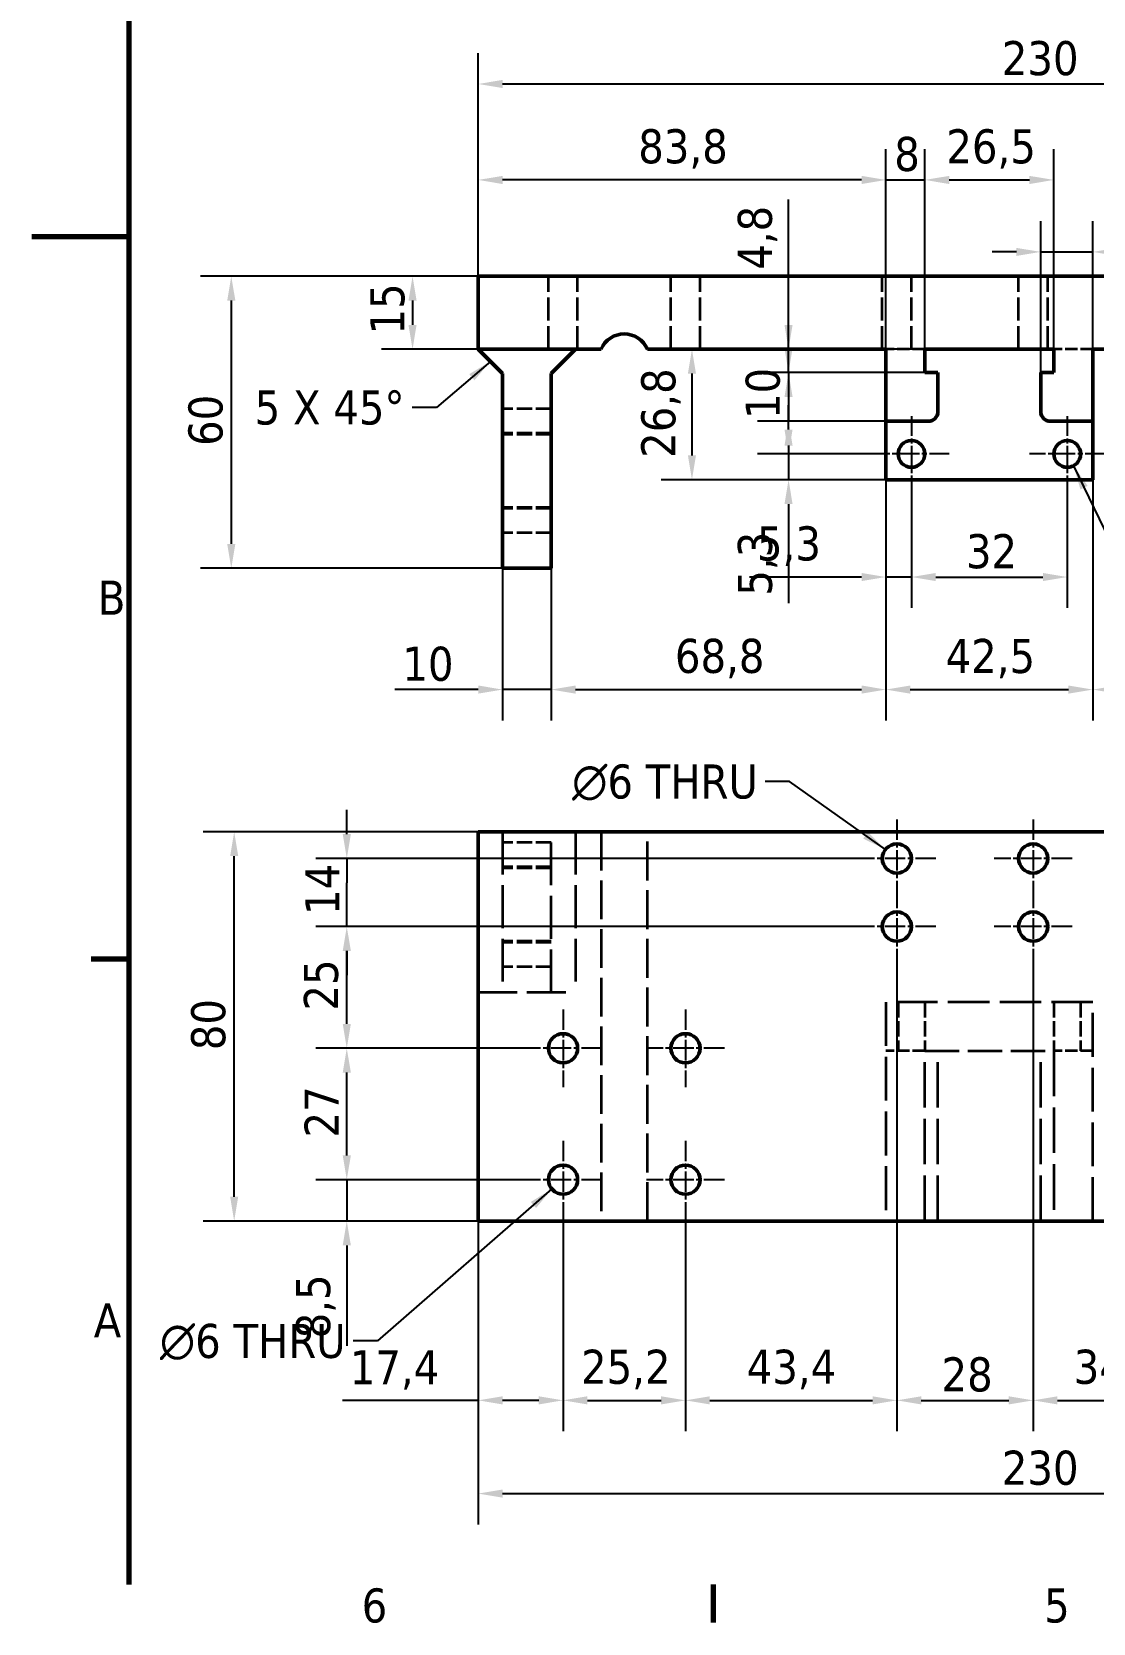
# Model space of a CAD drawing. Header units: millimetres. Extents: x 0 to 840, y 0 to 594.
# Drawn here: x 0 to 218, y 12.1 to 339 of the extents above; entities that cross this region are included whole.
import ezdxf

# ---------------------------------------------------------------- set-up
doc = ezdxf.new("R2010")
doc.units = ezdxf.units.MM
doc.header["$LTSCALE"] = 2
doc.linetypes.add('CHAIN', pattern=[0.3543, 0.2362, -0.0295, 0.0591, -0.0295])
doc.linetypes.add('DASHED', pattern=[0.2068, 0.1655, -0.0413])
for name, color, linetype, lineweight in [('Border (ISO)', 7, 'Continuous', 70), ('Center Mark (ISO)', 7, 'Continuous', 25), ('Dimension (ISO)', 7, 'Continuous', 25), ('Hidden (ISO)', 7, 'DASHED', 35), ('Symbol (ISO)', 7, 'Continuous', 25), ('Visible (ISO)', 7, 'Continuous', 50)]:
    doc.layers.add(name, color=color, linetype=linetype, lineweight=lineweight)
doc.styles.add('Note Text (ISO)', font='tahoma.ttf')
doc.dimstyles.new('Default - Method 1b (ISO)', dxfattribs={"dimscale": 2, "dimtxt": 3.5, "dimasz": 2.5, "dimexe": 3.175, "dimexo": 0, "dimgap": 0.762, "dimtad": 1, "dimtoh": 1, "dimrnd": 1e-08, "dimtxsty": 'Note Text (ISO)', "dimcen": 0.09, "dimdle": 10, "dimclrd": 256, "dimclre": 256, "dimclrt": 256, "dimazin": 2, "dimtfac": 1, "dimtmove": 0, "dimatfit": 3, "dimfxl": 0, "dimtolj": 1, "dimlwd": -1, "dimlwe": -1, "dimarcsym": 0})
doc.dimstyles.new('Default - Method 1b (ISO)$7', dxfattribs={"dimscale": 2, "dimtxt": 3.5, "dimasz": 2.5, "dimexe": 3.175, "dimexo": 0, "dimgap": 0.762, "dimtad": 1, "dimtoh": 1, "dimrnd": 1e-08, "dimtxsty": 'Note Text (ISO)', "dimcen": 0.09, "dimdle": 10, "dimclrd": 256, "dimclre": 256, "dimclrt": 256, "dimazin": 2, "dimtfac": 1, "dimtmove": 0, "dimatfit": 3, "dimfxl": 0, "dimtolj": 1, "dimlwd": -1, "dimlwe": -1, "dimarcsym": 0})
doc.dimstyles.new('Default - Method 2b (ISO)$7', dxfattribs={"dimscale": 2, "dimtxt": 3.5, "dimasz": 2.5, "dimexe": 3.175, "dimexo": 0, "dimgap": 0.762, "dimtad": 1, "dimtih": 1, "dimtoh": 1, "dimrnd": 1e-08, "dimtxsty": 'Note Text (ISO)', "dimcen": 0.09, "dimdle": 10, "dimclrd": 256, "dimclre": 256, "dimclrt": 256, "dimazin": 2, "dimtfac": 1, "dimtmove": 0, "dimatfit": 3, "dimfxl": 0, "dimtolj": 1, "dimlwd": -1, "dimlwe": -1, "dimarcsym": 0})

# ---------------------------------------------------------------- blocks, each defined once
blk = doc.blocks.new('Borders Default Border')
at = {"layer": 'Border (ISO)'}
for p, q in [((10, 74.25), (6.1, 74.25)), ((70, 10), (70, 6.1))]:
    blk.add_line(p, q, dxfattribs=at)
at = {"layer": 'Border (ISO)', "flags": 128}
for points in [[(10, 10), (10, 287)], [(0, 148.5), (10, 148.5)]]:
    blk.add_lwpolyline(points, dxfattribs=at)
at = {"layer": 'Border (ISO)', "char_height": 3.5, "attachment_point": 7, "style": 'Note Text (ISO)'}
for s, insert in [('B', (6.78, 109.63)), ('A', (6.36, 35.38)), ('6', (33.88, 6.03)), ('5', (103.98, 6.03))]:
    blk.add_mtext(s, dxfattribs=dict(at, insert=insert))
blk = doc.blocks.new('*D6')
at = {"layer": 'Defpoints', "color": 0}
for p in [(109.13, 95.18), (91.7, 94.68), (109.13, 57.84)]:
    blk.add_point(p, dxfattribs=at)
at = {"layer": 'Dimension (ISO)'}
for p, q in [((109.13, 95.18), (109.13, 51.49)), ((91.7, 94.68), (91.7, 51.49)), ((91.7, 57.84), (63.8, 57.84)), ((104.13, 57.84), (96.7, 57.84))]:
    blk.add_line(p, q, dxfattribs=at)
for points in [[(96.7, 58.67), (96.7, 57), (91.7, 57.84)], [(104.13, 58.67), (104.13, 57), (109.13, 57.84)]]:
    blk.add_solid(points, dxfattribs=at)
at = {"layer": 'Dimension (ISO)', "insert": (65.32, 68.12), "char_height": 7, "attachment_point": 1, "style": 'Note Text (ISO)'}
blk.add_mtext('\\A1;17,4', dxfattribs=at)
blk = doc.blocks.new('*D7')
at = {"layer": 'Defpoints', "color": 0}
for p in [(109.13, 95.18), (134.28, 95.18), (134.28, 57.84)]:
    blk.add_point(p, dxfattribs=at)
at = {"layer": 'Dimension (ISO)'}
for p, q in [((109.13, 95.18), (109.13, 51.49)), ((134.28, 95.18), (134.28, 51.49)), ((114.13, 57.84), (129.28, 57.84))]:
    blk.add_line(p, q, dxfattribs=at)
for points in [[(114.13, 58.67), (114.13, 57), (109.13, 57.84)], [(129.28, 58.67), (129.28, 57), (134.28, 57.84)]]:
    blk.add_solid(points, dxfattribs=at)
at = {"layer": 'Dimension (ISO)', "insert": (112.83, 68.24), "char_height": 7, "attachment_point": 1, "style": 'Note Text (ISO)'}
blk.add_mtext('\\A1;25,2', dxfattribs=at)
blk = doc.blocks.new('*D8')
at = {"layer": 'Defpoints', "color": 0}
for p in [(177.7, 147.18), (134.28, 95.18), (177.7, 57.84)]:
    blk.add_point(p, dxfattribs=at)
at = {"layer": 'Dimension (ISO)'}
for p, q in [((177.7, 147.18), (177.7, 51.49)), ((134.28, 95.18), (134.28, 51.49)), ((139.28, 57.84), (172.7, 57.84))]:
    blk.add_line(p, q, dxfattribs=at)
for points in [[(139.28, 58.67), (139.28, 57), (134.28, 57.84)], [(172.7, 58.67), (172.7, 57), (177.7, 57.84)]]:
    blk.add_solid(points, dxfattribs=at)
at = {"layer": 'Dimension (ISO)', "insert": (146.86, 68.24), "char_height": 7, "attachment_point": 1, "style": 'Note Text (ISO)'}
blk.add_mtext('\\A1;43,4', dxfattribs=at)
blk = doc.blocks.new('*D9')
at = {"layer": 'Defpoints', "color": 0}
for p in [(177.7, 147.18), (205.7, 147.18), (205.7, 57.84)]:
    blk.add_point(p, dxfattribs=at)
at = {"layer": 'Dimension (ISO)'}
for p, q in [((177.7, 147.18), (177.7, 51.49)), ((205.7, 147.18), (205.7, 51.49)), ((182.7, 57.84), (200.7, 57.84))]:
    blk.add_line(p, q, dxfattribs=at)
for points in [[(182.7, 58.67), (182.7, 57), (177.7, 57.84)], [(200.7, 58.67), (200.7, 57), (205.7, 57.84)]]:
    blk.add_solid(points, dxfattribs=at)
at = {"layer": 'Dimension (ISO)', "insert": (186.88, 66.68), "char_height": 7, "attachment_point": 1, "style": 'Note Text (ISO)'}
blk.add_mtext('\\A1;28', dxfattribs=at)
blk = doc.blocks.new('*D10')
at = {"layer": 'Defpoints', "color": 0}
for p in [(205.7, 147.18), (240.29, 104.93), (240.29, 57.84)]:
    blk.add_point(p, dxfattribs=at)
at = {"layer": 'Dimension (ISO)'}
for p, q in [((205.7, 147.18), (205.7, 51.49)), ((240.29, 104.93), (240.29, 51.49)), ((210.7, 57.84), (235.29, 57.84))]:
    blk.add_line(p, q, dxfattribs=at)
for points in [[(210.7, 58.67), (210.7, 57), (205.7, 57.84)], [(235.29, 58.67), (235.29, 57), (240.29, 57.84)]]:
    blk.add_solid(points, dxfattribs=at)
at = {"layer": 'Dimension (ISO)', "insert": (214.04, 68.24), "char_height": 7, "attachment_point": 1, "style": 'Note Text (ISO)'}
blk.add_mtext('\\A1;34,6', dxfattribs=at)
blk = doc.blocks.new('*D13')
at = {"layer": 'Defpoints', "color": 0}
for p in [(91.7, 94.68), (321.7, 94.68), (321.7, 38.68)]:
    blk.add_point(p, dxfattribs=at)
at = {"layer": 'Dimension (ISO)'}
for p, q in [((91.7, 94.68), (91.7, 32.33)), ((321.7, 94.68), (321.7, 32.33)), ((96.7, 38.68), (316.7, 38.68))]:
    blk.add_line(p, q, dxfattribs=at)
for points in [[(96.7, 39.51), (96.7, 37.85), (91.7, 38.68)], [(316.7, 39.51), (316.7, 37.85), (321.7, 38.68)]]:
    blk.add_solid(points, dxfattribs=at)
at = {"layer": 'Dimension (ISO)', "insert": (199.27, 47.5), "char_height": 7, "attachment_point": 1, "style": 'Note Text (ISO)'}
blk.add_mtext('\\A1;230', dxfattribs=at)
blk = doc.blocks.new('*D16')
at = {"layer": 'Defpoints', "color": 0}
for p in [(64.7, 103.18), (101.13, 103.18), (91.7, 94.68)]:
    blk.add_point(p, dxfattribs=at)
at = {"layer": 'Dimension (ISO)'}
for p, q in [((64.7, 108.18), (64.7, 113.18)), ((101.13, 103.18), (58.35, 103.18)), ((64.7, 103.18), (64.7, 94.68)), ((91.7, 94.68), (58.35, 94.68)), ((64.7, 89.68), (64.7, 69.06))]:
    blk.add_line(p, q, dxfattribs=at)
for points in [[(63.87, 108.18), (65.54, 108.18), (64.7, 103.18)], [(63.87, 89.68), (65.54, 89.68), (64.7, 94.68)]]:
    blk.add_solid(points, dxfattribs=at)
at = {"layer": 'Dimension (ISO)', "insert": (54.28, 70.58), "char_height": 7, "attachment_point": 1, "rotation": 90, "style": 'Note Text (ISO)'}
blk.add_mtext('\\A1;8,5', dxfattribs=at)
blk = doc.blocks.new('*D17')
at = {"layer": 'Defpoints', "color": 0}
for p in [(64.7, 130.18), (101.13, 130.18), (101.13, 103.18)]:
    blk.add_point(p, dxfattribs=at)
at = {"layer": 'Dimension (ISO)'}
for p, q in [((101.13, 130.18), (58.35, 130.18)), ((64.7, 108.18), (64.7, 125.18)), ((101.13, 103.18), (58.35, 103.18))]:
    blk.add_line(p, q, dxfattribs=at)
for points in [[(63.87, 125.18), (65.54, 125.18), (64.7, 130.18)], [(63.87, 108.18), (65.54, 108.18), (64.7, 103.18)]]:
    blk.add_solid(points, dxfattribs=at)
at = {"layer": 'Dimension (ISO)', "insert": (56.03, 111.85), "char_height": 7, "attachment_point": 1, "rotation": 90, "style": 'Note Text (ISO)'}
blk.add_mtext('\\A1;27', dxfattribs=at)
blk = doc.blocks.new('*D18')
at = {"layer": 'Defpoints', "color": 0}
for p in [(64.7, 155.18), (169.7, 155.18), (101.13, 130.18)]:
    blk.add_point(p, dxfattribs=at)
at = {"layer": 'Dimension (ISO)'}
for p, q in [((169.7, 155.18), (58.35, 155.18)), ((64.7, 135.18), (64.7, 150.18)), ((101.13, 130.18), (58.35, 130.18))]:
    blk.add_line(p, q, dxfattribs=at)
for points in [[(63.87, 150.18), (65.54, 150.18), (64.7, 155.18)], [(63.87, 135.18), (65.54, 135.18), (64.7, 130.18)]]:
    blk.add_solid(points, dxfattribs=at)
at = {"layer": 'Dimension (ISO)', "insert": (55.89, 137.93), "char_height": 7, "attachment_point": 1, "rotation": 90, "style": 'Note Text (ISO)'}
blk.add_mtext('\\A1;25', dxfattribs=at)
blk = doc.blocks.new('*D19')
at = {"layer": 'Defpoints', "color": 0}
for p in [(64.7, 169.18), (169.7, 169.18), (169.7, 155.18)]:
    blk.add_point(p, dxfattribs=at)
at = {"layer": 'Dimension (ISO)'}
for p, q in [((64.7, 174.18), (64.7, 179.18)), ((169.7, 169.18), (58.35, 169.18)), ((64.7, 169.18), (64.7, 164.18)), ((64.7, 160.18), (64.7, 164.18)), ((64.7, 155.18), (64.7, 160.18)), ((169.7, 155.18), (58.35, 155.18)), ((64.7, 150.18), (64.7, 145.18))]:
    blk.add_line(p, q, dxfattribs=at)
for points in [[(63.87, 174.18), (65.54, 174.18), (64.7, 169.18)], [(63.87, 150.18), (65.54, 150.18), (64.7, 155.18)]]:
    blk.add_solid(points, dxfattribs=at)
at = {"layer": 'Dimension (ISO)', "insert": (56.16, 157.57), "char_height": 7, "attachment_point": 1, "rotation": 90, "style": 'Note Text (ISO)'}
blk.add_mtext('\\A1;14', dxfattribs=at)
blk = doc.blocks.new('*D30')
at = {"layer": 'Defpoints', "color": 0}
for p in [(96.7, 228.81), (106.7, 228.81), (106.7, 203.88)]:
    blk.add_point(p, dxfattribs=at)
at = {"layer": 'Dimension (ISO)'}
for p, q in [((96.7, 228.81), (96.7, 197.53)), ((106.7, 228.81), (106.7, 197.53)), ((91.7, 203.88), (74.59, 203.88)), ((106.7, 203.88), (96.7, 203.88)), ((111.7, 203.88), (116.7, 203.88))]:
    blk.add_line(p, q, dxfattribs=at)
for points in [[(91.7, 204.72), (91.7, 203.05), (96.7, 203.88)], [(111.7, 204.72), (111.7, 203.05), (106.7, 203.88)]]:
    blk.add_solid(points, dxfattribs=at)
at = {"layer": 'Dimension (ISO)', "insert": (76.12, 212.69), "char_height": 7, "attachment_point": 1, "style": 'Note Text (ISO)'}
blk.add_mtext('\\A1;10', dxfattribs=at)
blk = doc.blocks.new('*D31')
at = {"layer": 'Defpoints', "color": 0}
for p in [(175.45, 259.01), (106.7, 228.81), (175.45, 203.88)]:
    blk.add_point(p, dxfattribs=at)
at = {"layer": 'Dimension (ISO)'}
for p, q in [((175.45, 259.01), (175.45, 197.53)), ((106.7, 228.81), (106.7, 197.53)), ((111.7, 203.88), (170.45, 203.88))]:
    blk.add_line(p, q, dxfattribs=at)
for points in [[(111.7, 204.72), (111.7, 203.05), (106.7, 203.88)], [(170.45, 204.72), (170.45, 203.05), (175.45, 203.88)]]:
    blk.add_solid(points, dxfattribs=at)
at = {"layer": 'Dimension (ISO)', "insert": (132.11, 214.31), "char_height": 7, "attachment_point": 1, "style": 'Note Text (ISO)'}
blk.add_mtext('\\A1;68,8', dxfattribs=at)
blk = doc.blocks.new('*D32')
at = {"layer": 'Defpoints', "color": 0}
for p in [(175.45, 247.01), (217.95, 247.01), (217.95, 203.88)]:
    blk.add_point(p, dxfattribs=at)
at = {"layer": 'Dimension (ISO)'}
for p, q in [((175.45, 247.01), (175.45, 197.53)), ((217.95, 247.01), (217.95, 197.53)), ((180.45, 203.88), (212.95, 203.88))]:
    blk.add_line(p, q, dxfattribs=at)
for points in [[(180.45, 204.72), (180.45, 203.05), (175.45, 203.88)], [(212.95, 204.72), (212.95, 203.05), (217.95, 203.88)]]:
    blk.add_solid(points, dxfattribs=at)
at = {"layer": 'Dimension (ISO)', "insert": (187.71, 214.29), "char_height": 7, "attachment_point": 1, "style": 'Note Text (ISO)'}
blk.add_mtext('\\A1;42,5', dxfattribs=at)
blk = doc.blocks.new('*D33')
at = {"layer": 'Defpoints', "color": 0}
for p in [(217.95, 247.01), (306.7, 228.81), (306.7, 203.88)]:
    blk.add_point(p, dxfattribs=at)
at = {"layer": 'Dimension (ISO)'}
for p, q in [((217.95, 247.01), (217.95, 197.53)), ((306.7, 228.81), (306.7, 197.53)), ((222.95, 203.88), (301.7, 203.88))]:
    blk.add_line(p, q, dxfattribs=at)
for points in [[(222.95, 204.72), (222.95, 203.05), (217.95, 203.88)], [(301.7, 204.72), (301.7, 203.05), (306.7, 203.88)]]:
    blk.add_solid(points, dxfattribs=at)
at = {"layer": 'Dimension (ISO)', "insert": (253.33, 214.31), "char_height": 7, "attachment_point": 1, "style": 'Note Text (ISO)'}
blk.add_mtext('\\A1;88,7', dxfattribs=at)
blk = doc.blocks.new('*D35')
at = {"layer": 'Defpoints', "color": 0}
for p in [(91.7, 328.31), (91.7, 288.81), (321.7, 288.81)]:
    blk.add_point(p, dxfattribs=at)
at = {"layer": 'Dimension (ISO)'}
for p, q in [((91.7, 288.81), (91.7, 334.66)), ((321.7, 288.81), (321.7, 334.66)), ((316.7, 328.31), (96.7, 328.31))]:
    blk.add_line(p, q, dxfattribs=at)
for points in [[(96.7, 329.15), (96.7, 327.48), (91.7, 328.31)], [(316.7, 329.15), (316.7, 327.48), (321.7, 328.31)]]:
    blk.add_solid(points, dxfattribs=at)
at = {"layer": 'Dimension (ISO)', "insert": (199.27, 337.13), "char_height": 7, "attachment_point": 1, "style": 'Note Text (ISO)'}
blk.add_mtext('\\A1;230', dxfattribs=at)
blk = doc.blocks.new('*D36')
at = {"layer": 'Defpoints', "color": 0}
for p in [(91.7, 288.81), (40.97, 228.81), (96.7, 228.81)]:
    blk.add_point(p, dxfattribs=at)
at = {"layer": 'Dimension (ISO)'}
for p, q in [((91.7, 288.81), (34.62, 288.81)), ((40.97, 283.81), (40.97, 233.81)), ((96.7, 228.81), (34.62, 228.81))]:
    blk.add_line(p, q, dxfattribs=at)
for points in [[(40.14, 283.81), (41.81, 283.81), (40.97, 288.81)], [(40.14, 233.81), (41.81, 233.81), (40.97, 228.81)]]:
    blk.add_solid(points, dxfattribs=at)
at = {"layer": 'Dimension (ISO)', "insert": (32.16, 253.95), "char_height": 7, "attachment_point": 1, "rotation": 90, "style": 'Note Text (ISO)'}
blk.add_mtext('\\A1;60', dxfattribs=at)
blk = doc.blocks.new('*D37')
at = {"layer": 'Defpoints', "color": 0}
for p in [(91.7, 288.81), (78.21, 273.81), (91.7, 273.81)]:
    blk.add_point(p, dxfattribs=at)
at = {"layer": 'Dimension (ISO)'}
for p, q in [((91.7, 288.81), (71.86, 288.81)), ((78.21, 283.81), (78.21, 278.81)), ((91.7, 273.81), (71.86, 273.81))]:
    blk.add_line(p, q, dxfattribs=at)
for points in [[(77.38, 283.81), (79.04, 283.81), (78.21, 288.81)], [(77.38, 278.81), (79.04, 278.81), (78.21, 273.81)]]:
    blk.add_solid(points, dxfattribs=at)
at = {"layer": 'Dimension (ISO)', "insert": (69.52, 276.84), "char_height": 7, "attachment_point": 1, "rotation": 90, "style": 'Note Text (ISO)'}
blk.add_mtext('\\A1;15', dxfattribs=at)
blk = doc.blocks.new('*D38')
at = {"layer": 'Defpoints', "color": 0}
for p in [(41.57, 174.68), (91.7, 174.68), (91.7, 94.68)]:
    blk.add_point(p, dxfattribs=at)
at = {"layer": 'Dimension (ISO)'}
for p, q in [((91.7, 174.68), (35.22, 174.68)), ((41.57, 99.68), (41.57, 169.68)), ((91.7, 94.68), (35.22, 94.68))]:
    blk.add_line(p, q, dxfattribs=at)
for points in [[(40.74, 169.68), (42.4, 169.68), (41.57, 174.68)], [(40.74, 99.68), (42.4, 99.68), (41.57, 94.68)]]:
    blk.add_solid(points, dxfattribs=at)
at = {"layer": 'Dimension (ISO)', "insert": (32.73, 129.79), "char_height": 7, "attachment_point": 1, "rotation": 90, "style": 'Note Text (ISO)'}
blk.add_mtext('\\A1;80', dxfattribs=at)
blk = doc.blocks.new('*D39')
at = {"layer": 'Defpoints', "color": 0}
for p in [(146.4, 273.81), (135.61, 247.01), (175.45, 247.01)]:
    blk.add_point(p, dxfattribs=at)
at = {"layer": 'Dimension (ISO)'}
for p, q in [((135.61, 268.81), (135.61, 252.01)), ((175.45, 247.01), (129.26, 247.01))]:
    blk.add_line(p, q, dxfattribs=at)
for points in [[(134.78, 268.81), (136.44, 268.81), (135.61, 273.81)], [(134.78, 252.01), (136.44, 252.01), (135.61, 247.01)]]:
    blk.add_solid(points, dxfattribs=at)
at = {"layer": 'Dimension (ISO)', "insert": (125.19, 251.5), "char_height": 7, "attachment_point": 1, "rotation": 90, "style": 'Note Text (ISO)'}
blk.add_mtext('\\A1;26,8', dxfattribs=at)
blk = doc.blocks.new('*D40')
at = {"layer": 'Defpoints', "color": 0}
for p in [(209.95, 308.6), (183.45, 273.81), (209.95, 273.81)]:
    blk.add_point(p, dxfattribs=at)
at = {"layer": 'Dimension (ISO)'}
for p, q in [((183.45, 273.81), (183.45, 314.95)), ((209.95, 273.81), (209.95, 314.95)), ((188.45, 308.6), (204.95, 308.6))]:
    blk.add_line(p, q, dxfattribs=at)
for points in [[(188.45, 309.43), (188.45, 307.76), (183.45, 308.6)], [(204.95, 309.43), (204.95, 307.76), (209.95, 308.6)]]:
    blk.add_solid(points, dxfattribs=at)
at = {"layer": 'Dimension (ISO)', "insert": (187.87, 319.01), "char_height": 7, "attachment_point": 1, "style": 'Note Text (ISO)'}
blk.add_mtext('\\A1;26,5', dxfattribs=at)
blk = doc.blocks.new('*D41')
at = {"layer": 'Defpoints', "color": 0}
for p in [(183.45, 308.6), (183.45, 273.81), (175.45, 259.01)]:
    blk.add_point(p, dxfattribs=at)
at = {"layer": 'Dimension (ISO)'}
for p, q in [((175.45, 259.01), (175.45, 314.95)), ((183.45, 273.81), (183.45, 314.95)), ((170.45, 308.6), (165.45, 308.6)), ((175.45, 308.6), (183.45, 308.6)), ((188.45, 308.6), (193.45, 308.6))]:
    blk.add_line(p, q, dxfattribs=at)
for points in [[(170.45, 309.43), (170.45, 307.76), (175.45, 308.6)], [(188.45, 309.43), (188.45, 307.76), (183.45, 308.6)]]:
    blk.add_solid(points, dxfattribs=at)
at = {"layer": 'Dimension (ISO)', "insert": (177.17, 317.44), "char_height": 7, "attachment_point": 1, "style": 'Note Text (ISO)'}
blk.add_mtext('\\A1;8', dxfattribs=at)
blk = doc.blocks.new('*D42')
at = {"layer": 'Defpoints', "color": 0}
for p in [(183.45, 273.81), (155.45, 269.01), (183.45, 269.01)]:
    blk.add_point(p, dxfattribs=at)
at = {"layer": 'Dimension (ISO)'}
for p, q in [((155.45, 278.81), (155.45, 304.56)), ((183.45, 273.81), (149.1, 273.81)), ((155.45, 269.01), (155.45, 273.81)), ((183.45, 269.01), (149.1, 269.01)), ((155.45, 264.01), (155.45, 259.01))]:
    blk.add_line(p, q, dxfattribs=at)
for points in [[(154.62, 278.81), (156.28, 278.81), (155.45, 273.81)], [(154.62, 264.01), (156.28, 264.01), (155.45, 269.01)]]:
    blk.add_solid(points, dxfattribs=at)
at = {"layer": 'Dimension (ISO)', "insert": (145.03, 290.14), "char_height": 7, "attachment_point": 1, "rotation": 90, "style": 'Note Text (ISO)'}
blk.add_mtext('\\A1;4,8', dxfattribs=at)
blk = doc.blocks.new('*D43')
at = {"layer": 'Defpoints', "color": 0}
for p in [(183.45, 269.01), (155.45, 259.01), (175.45, 259.01)]:
    blk.add_point(p, dxfattribs=at)
at = {"layer": 'Dimension (ISO)'}
for p, q in [((155.45, 274.01), (155.45, 279.01)), ((183.45, 269.01), (149.1, 269.01)), ((155.45, 269.01), (155.45, 259.01)), ((175.45, 259.01), (149.1, 259.01)), ((155.45, 254.01), (155.45, 249.01))]:
    blk.add_line(p, q, dxfattribs=at)
for points in [[(154.62, 274.01), (156.28, 274.01), (155.45, 269.01)], [(154.62, 254.01), (156.28, 254.01), (155.45, 259.01)]]:
    blk.add_solid(points, dxfattribs=at)
at = {"layer": 'Dimension (ISO)', "insert": (146.64, 259.48), "char_height": 7, "attachment_point": 1, "rotation": 90, "style": 'Note Text (ISO)'}
blk.add_mtext('\\A1;10', dxfattribs=at)
blk = doc.blocks.new('*D44')
at = {"layer": 'Defpoints', "color": 0}
for p in [(217.95, 293.81), (217.95, 273.81), (207.25, 269.01)]:
    blk.add_point(p, dxfattribs=at)
at = {"layer": 'Dimension (ISO)'}
for p, q in [((207.25, 269.01), (207.25, 300.16)), ((217.95, 273.81), (217.95, 300.16)), ((202.25, 293.81), (197.25, 293.81)), ((207.25, 293.81), (217.95, 293.81)), ((222.95, 293.81), (248.27, 293.81))]:
    blk.add_line(p, q, dxfattribs=at)
for points in [[(202.25, 294.64), (202.25, 292.98), (207.25, 293.81)], [(222.95, 294.64), (222.95, 292.98), (217.95, 293.81)]]:
    blk.add_solid(points, dxfattribs=at)
at = {"layer": 'Dimension (ISO)', "insert": (229.48, 304.21), "char_height": 7, "attachment_point": 1, "style": 'Note Text (ISO)'}
blk.add_mtext('\\A1;10,7', dxfattribs=at)
blk = doc.blocks.new('*D45')
at = {"layer": 'Defpoints', "color": 0}
for p in [(172.95, 252.31), (155.45, 247.01), (175.45, 247.01)]:
    blk.add_point(p, dxfattribs=at)
at = {"layer": 'Dimension (ISO)'}
for p, q in [((155.45, 257.31), (155.45, 262.31)), ((172.95, 252.31), (149.1, 252.31)), ((155.45, 252.31), (155.45, 247.01)), ((175.45, 247.01), (149.1, 247.01)), ((155.45, 242.01), (155.45, 221.66))]:
    blk.add_line(p, q, dxfattribs=at)
for points in [[(154.62, 257.31), (156.28, 257.31), (155.45, 252.31)], [(154.62, 242.01), (156.28, 242.01), (155.45, 247.01)]]:
    blk.add_solid(points, dxfattribs=at)
at = {"layer": 'Dimension (ISO)', "insert": (145.04, 223.19), "char_height": 7, "attachment_point": 1, "rotation": 90, "style": 'Note Text (ISO)'}
blk.add_mtext('\\A1;5,3', dxfattribs=at)
blk = doc.blocks.new('*D46')
at = {"layer": 'Defpoints', "color": 0}
for p in [(175.45, 247.01), (180.7, 244.56), (175.45, 227.01)]:
    blk.add_point(p, dxfattribs=at)
at = {"layer": 'Dimension (ISO)'}
for p, q in [((175.45, 247.01), (175.45, 220.66)), ((180.7, 244.56), (180.7, 220.66)), ((170.45, 227.01), (147.46, 227.01)), ((180.7, 227.01), (175.45, 227.01)), ((185.7, 227.01), (190.7, 227.01))]:
    blk.add_line(p, q, dxfattribs=at)
for points in [[(170.45, 227.84), (170.45, 226.18), (175.45, 227.01)], [(185.7, 227.84), (185.7, 226.18), (180.7, 227.01)]]:
    blk.add_solid(points, dxfattribs=at)
at = {"layer": 'Dimension (ISO)', "insert": (148.98, 237.42), "char_height": 7, "attachment_point": 1, "style": 'Note Text (ISO)'}
blk.add_mtext('\\A1;5,3', dxfattribs=at)
blk = doc.blocks.new('*D47')
at = {"layer": 'Defpoints', "color": 0}
for p in [(180.7, 244.56), (212.7, 244.56), (212.7, 227.01)]:
    blk.add_point(p, dxfattribs=at)
at = {"layer": 'Dimension (ISO)'}
for p, q in [((180.7, 244.56), (180.7, 220.66)), ((212.7, 244.56), (212.7, 220.66)), ((185.7, 227.01), (207.7, 227.01))]:
    blk.add_line(p, q, dxfattribs=at)
for points in [[(185.7, 227.84), (185.7, 226.18), (180.7, 227.01)], [(207.7, 227.84), (207.7, 226.18), (212.7, 227.01)]]:
    blk.add_solid(points, dxfattribs=at)
at = {"layer": 'Dimension (ISO)', "insert": (191.89, 235.82), "char_height": 7, "attachment_point": 1, "style": 'Note Text (ISO)'}
blk.add_mtext('\\A1;32', dxfattribs=at)
blk = doc.blocks.new('*D48')
at = {"layer": 'Defpoints', "color": 0}
for p in [(91.7, 308.6), (91.7, 288.81), (175.45, 259.01)]:
    blk.add_point(p, dxfattribs=at)
at = {"layer": 'Dimension (ISO)'}
for p, q in [((91.7, 288.81), (91.7, 314.95)), ((175.45, 259.01), (175.45, 314.95)), ((170.45, 308.6), (96.7, 308.6))]:
    blk.add_line(p, q, dxfattribs=at)
for points in [[(96.7, 309.43), (96.7, 307.76), (91.7, 308.6)], [(170.45, 309.43), (170.45, 307.76), (175.45, 308.6)]]:
    blk.add_solid(points, dxfattribs=at)
at = {"layer": 'Dimension (ISO)', "insert": (124.58, 319.02), "char_height": 7, "attachment_point": 1, "style": 'Note Text (ISO)'}
blk.add_mtext('\\A1;83,8', dxfattribs=at)

msp = doc.modelspace()

# ---------------------------------------------------------------- linework, layer by layer
at = {"layer": 'Center Mark (ISO)', "linetype": 'CHAIN', "ltscale": 8.611757}
for p, q in [((180.7015, 260.0586), (180.7015, 244.5586)), ((212.7015, 260.0586), (212.7015, 244.5586)), ((188.4515, 252.3086), (172.9515, 252.3086)), ((220.4515, 252.3086), (204.9515, 252.3086))]:
    msp.add_line(p, q, dxfattribs=at)
at = {"layer": 'Center Mark (ISO)', "linetype": 'CHAIN', "ltscale": 8.88956}
for p, q in [((177.7015, 177.1796), (177.7015, 161.1796)), ((205.7015, 177.1796), (205.7015, 161.1796)), ((185.7015, 169.1796), (169.7015, 169.1796)), ((213.7015, 169.1796), (197.7015, 169.1796)), ((177.7015, 163.1796), (177.7015, 147.1796)), ((205.7015, 163.1796), (205.7015, 147.1796)), ((185.7015, 155.1796), (169.7015, 155.1796)), ((213.7015, 155.1796), (197.7015, 155.1796)), ((109.1265, 138.1796), (109.1265, 122.1796)), ((134.2765, 138.1796), (134.2765, 122.1796)), ((117.1265, 130.1796), (101.1265, 130.1796)), ((142.2765, 130.1796), (126.2765, 130.1796)), ((109.1265, 111.1796), (109.1265, 95.1796)), ((134.2765, 111.1796), (134.2765, 95.1796)), ((117.1265, 103.1796), (101.1265, 103.1796)), ((142.2765, 103.1796), (126.2765, 103.1796))]:
    msp.add_line(p, q, dxfattribs=at)
at = {"layer": 'Hidden (ISO)', "ltscale": 14.278216}
for p, q in [((106.1265, 273.8086), (106.1265, 288.8086)), ((112.1265, 273.8086), (112.1265, 288.8086)), ((131.2765, 273.8086), (131.2765, 288.8086)), ((137.2765, 273.8086), (137.2765, 288.8086)), ((174.7015, 273.8086), (174.7015, 288.8086)), ((180.7015, 273.8086), (180.7015, 288.8086)), ((202.7015, 273.8086), (202.7015, 288.8086)), ((208.7015, 273.8086), (208.7015, 288.8086))]:
    msp.add_line(p, q, dxfattribs=at)
at = {"layer": 'Hidden (ISO)', "ltscale": 7.615002}
for p, q in [((183.4515, 273.8086), (175.4515, 273.8086)), ((217.9515, 273.8086), (209.9515, 273.8086)), ((183.4515, 129.6796), (175.4515, 129.6796)), ((217.9515, 129.6796), (209.9515, 129.6796))]:
    msp.add_line(p, q, dxfattribs=at)
at = {"layer": 'Hidden (ISO)', "ltscale": 9.518778}
for p, q in [((106.7015, 261.5616), (96.7015, 261.5616)), ((106.7015, 256.5616), (96.7015, 256.5616)), ((106.7015, 256.3086), (96.7015, 256.3086)), ((106.7015, 241.3086), (96.7015, 241.3086)), ((106.7015, 241.0555), (96.7015, 241.0555)), ((106.7015, 236.0555), (96.7015, 236.0555)), ((106.7015, 172.4327), (96.7015, 172.4327)), ((106.7015, 167.4327), (96.7015, 167.4327)), ((106.7015, 167.1796), (96.7015, 167.1796)), ((106.7015, 152.1796), (96.7015, 152.1796)), ((106.7015, 151.9266), (96.7015, 151.9266)), ((106.7015, 146.9266), (96.7015, 146.9266)), ((177.9515, 139.6796), (177.9515, 129.6796)), ((183.4515, 139.6796), (183.4515, 129.6796)), ((209.9515, 139.6796), (209.9515, 129.6796)), ((215.4515, 139.6796), (215.4515, 129.6796))]:
    msp.add_line(p, q, dxfattribs=at)
at = {"layer": 'Hidden (ISO)', "ltscale": 26.595745}
for p, q in [((96.7015, 174.6796), (96.7015, 141.6796)), ((106.7015, 141.6796), (106.7015, 174.6796)), ((111.7015, 174.6796), (111.7015, 141.6796))]:
    msp.add_line(p, q, dxfattribs=at)
at = {"layer": 'Hidden (ISO)', "ltscale": 24.17795}
for p, q in [((116.9557, 174.6796), (116.9557, 94.6796)), ((126.4473, 94.6796), (126.4473, 174.6796)), ((91.7015, 141.6796), (111.7015, 141.6796))]:
    msp.add_line(p, q, dxfattribs=at)
at = {"layer": 'Hidden (ISO)', "ltscale": 25.689072}
msp.add_line((217.9515, 139.6796), (175.4515, 139.6796), dxfattribs=at)
at = {"layer": 'Hidden (ISO)', "ltscale": 27.200193}
for p, q in [((175.4515, 139.6796), (175.4515, 94.6796)), ((217.9515, 94.6796), (217.9515, 139.6796))]:
    msp.add_line(p, q, dxfattribs=at)
at = {"layer": 'Hidden (ISO)', "ltscale": 21.357189}
msp.add_line((183.4515, 129.6796), (209.9515, 129.6796), dxfattribs=at)
at = {"layer": 'Hidden (ISO)', "ltscale": 28.207607}
for p, q in [((183.4515, 94.6796), (183.4515, 129.6796)), ((186.1515, 94.6796), (186.1515, 129.6796)), ((207.2515, 94.6796), (207.2515, 129.6796)), ((209.9515, 129.6796), (209.9515, 94.6796))]:
    msp.add_line(p, q, dxfattribs=at)
at = {"layer": 'Visible (ISO)'}
for p, q in [((321.7015, 288.8086), (91.7015, 288.8086)), ((91.7015, 288.8086), (91.7015, 273.8086)), ((96.7015, 268.8086), (91.7015, 273.8086)), ((116.9557, 273.8086), (91.7015, 273.8086)), ((111.7015, 273.8086), (106.7015, 268.8086)), ((175.4515, 273.8086), (126.4473, 273.8086)), ((175.4515, 273.8086), (175.4515, 259.0086)), ((209.9515, 273.8086), (183.4515, 273.8086)), ((183.4515, 269.0086), (183.4515, 273.8086)), ((209.9515, 273.8086), (209.9515, 269.0086)), ((221.6495, 273.8086), (217.9515, 273.8086)), ((217.9515, 259.0086), (217.9515, 273.8086)), ((96.7015, 268.8086), (96.7015, 228.8086)), ((106.7015, 268.8086), (106.7015, 228.8086)), ((186.1515, 269.0086), (183.4515, 269.0086)), ((186.1515, 261.0086), (186.1515, 269.0086)), ((209.9515, 269.0086), (207.2515, 269.0086)), ((207.2515, 269.0086), (207.2515, 261.0086)), ((175.4515, 247.0086), (175.4515, 259.0086)), ((175.4515, 259.0086), (184.1515, 259.0086)), ((209.2515, 259.0086), (217.9515, 259.0086)), ((217.9515, 259.0086), (217.9515, 247.0086)), ((217.9515, 247.0086), (175.4515, 247.0086)), ((106.7015, 228.8086), (96.7015, 228.8086)), ((91.7015, 174.6796), (321.7015, 174.6796)), ((91.7015, 94.6796), (91.7015, 174.6796)), ((321.7015, 94.6796), (91.7015, 94.6796))]:
    msp.add_line(p, q, dxfattribs=at)
for centre, radius in [((180.7015, 252.3086), 2.75), ((212.7015, 252.3086), 2.75), ((177.7015, 169.1796), 3), ((205.7015, 169.1796), 3), ((177.7015, 155.1796), 3), ((205.7015, 155.1796), 3), ((109.1265, 130.1796), 3), ((134.2765, 130.1796), 3), ((109.1265, 103.1796), 3), ((134.2765, 103.1796), 3)]:
    msp.add_circle(centre, radius, dxfattribs=at)
for centre, radius, start, end in [((121.7015, 271.8086), 5.15, 22.85184, 157.14816), ((184.1515, 261.0086), 2, 270, 0), ((209.2515, 261.0086), 2, 180, 270)]:
    msp.add_arc(centre, radius, start, end, dxfattribs=at)

# ---------------------------------------------------------------- block references
at = {"xscale": 2, "yscale": 2, "zscale": 2}
msp.add_blockref('Borders Default Border', (0, 0), dxfattribs=at)

# ---------------------------------------------------------------- texts
at = {"layer": 'Symbol (ISO)', "insert": (76.5745, 265.35), "char_height": 7, "attachment_point": 3, "style": 'Note Text (ISO)'}
msp.add_mtext('5 X 45°', dxfattribs=at)
at = {"layer": 'Symbol (ISO)', "char_height": 7, "width": 40.918286, "attachment_point": 3, "line_spacing_factor": 0.6125, "style": 'Note Text (ISO)'}
for insert in [(149.1532, 188.4999), (64.4665, 73.5499)]:
    msp.add_mtext('\\fAIGDT|b0|i0;\\H7.0000;n\\fTahoma|b0|i0;\\H7.0000;6 THRU', dxfattribs=dict(at, insert=insert))

# ---------------------------------------------------------------- dimensions: what is measured, and where the dimension line sits
at = {"layer": 'Dimension (ISO)'}
for base, p1, p2, angle, override, picture, middle in [((91.7015, 328.3122), (321.7015, 288.8086), (91.7015, 288.8086), 180, {"dimgap": 0.762, "dimtoh": 0, "dimdec": 2, "dimtol": 0, "dimlim": 0, "dimtp": 0, "dimtm": 0, "dimtdec": 2, "dimtofl": 0, "dimatfit": 1}, '*D35', (206.7015, 328.3122)), ((183.4515, 308.5962), (175.4515, 259.0086), (183.4515, 273.8086), 180, {"dimgap": 0.762, "dimtoh": 0, "dimdec": 2, "dimtol": 0, "dimlim": 0, "dimtp": 0, "dimtm": 0, "dimtdec": 2, "dimtofl": 1, "dimatfit": 1}, '*D41', (179.4515, 308.5962)), ((209.9515, 308.5962), (183.4515, 273.8086), (209.9515, 273.8086), 180, {"dimgap": 0.762, "dimtoh": 0, "dimdec": 2, "dimtol": 0, "dimlim": 0, "dimtp": 0, "dimtm": 0, "dimtdec": 2, "dimtofl": 0, "dimatfit": 1}, '*D40', (196.7015, 308.5962)), ((155.4515, 269.0086), (183.4515, 273.8086), (183.4515, 269.0086), 90, {"dimgap": 0.762, "dimtoh": 0, "dimdec": 2, "dimtol": 0, "dimlim": 0, "dimtp": 0, "dimtm": 0, "dimtdec": 2, "dimtofl": 1, "dimatfit": 1}, '*D42', (155.4515, 296.5886)), ((217.9515, 293.8086), (207.2515, 269.0086), (217.9515, 273.8086), 180, {"dimgap": 0.762, "dimtoh": 0, "dimdec": 2, "dimtol": 0, "dimlim": 0, "dimtp": 0, "dimtm": 0, "dimtdec": 2, "dimtofl": 1, "dimatfit": 1}, '*D44', (238.1115, 293.8086)), ((40.9719, 228.8086), (91.7015, 288.8086), (96.7015, 228.8086), 90, {"dimgap": 0.762, "dimtoh": 0, "dimdec": 2, "dimtol": 0, "dimlim": 0, "dimtp": 0, "dimtm": 0, "dimtdec": 2, "dimtofl": 0, "dimatfit": 1}, '*D36', (40.9719, 258.8086)), ((78.209, 273.8086), (91.7015, 288.8086), (91.7015, 273.8086), 90, {"dimgap": 0.762, "dimtoh": 0, "dimdec": 2, "dimtol": 0, "dimlim": 0, "dimtp": 0, "dimtm": 0, "dimtdec": 2, "dimtofl": 0, "dimatfit": 1}, '*D37', (78.209, 281.3086)), ((155.4515, 259.0086), (183.4515, 269.0086), (175.4515, 259.0086), 270, {"dimgap": 0.762, "dimtoh": 0, "dimdec": 2, "dimtol": 0, "dimlim": 0, "dimtp": 0, "dimtm": 0, "dimtdec": 2, "dimtofl": 1, "dimatfit": 1}, '*D43', (155.4515, 264.0086)), ((135.6111, 247.0086), (146.3992, 273.8086), (175.4515, 247.0086), 90, {"dimgap": 0.762, "dimtoh": 0, "dimdec": 2, "dimse1": 1, "dimtol": 0, "dimlim": 0, "dimtp": 0, "dimtm": 0, "dimtdec": 2, "dimtofl": 0, "dimatfit": 1}, '*D39', (135.6111, 260.4086)), ((155.4515, 247.0086), (172.9515, 252.3086), (175.4515, 247.0086), 90, {"dimgap": 0.762, "dimtoh": 0, "dimdec": 2, "dimtol": 0, "dimlim": 0, "dimtp": 0, "dimtm": 0, "dimtdec": 2, "dimtofl": 1, "dimatfit": 1}, '*D45', (155.4515, 229.3355)), ((175.4515037656, 203.883226324), (106.7015037656, 228.8085558036), (175.4515037656, 259.0085558036), 180, {"dimgap": 0.762, "dimtoh": 0, "dimdec": 1, "dimtol": 0, "dimlim": 0, "dimtp": 0, "dimtm": 0, "dimtdec": 2, "dimtofl": 0, "dimatfit": 1}, '*D31', (141.0765037656, 203.883226324)), ((175.4515037656, 227.0085558036), (180.7015037656, 244.5585558149), (175.4515037656, 247.0085558036), 180, {"dimgap": 0.762, "dimtoh": 0, "dimdec": 1, "dimtol": 0, "dimlim": 0, "dimtp": 0, "dimtm": 0, "dimtdec": 2, "dimtofl": 1, "dimatfit": 1}, '*D46', (155.12931712, 227.0085558036)), ((217.9515, 203.8832), (175.4515, 247.0086), (217.9515, 247.0086), 180, {"dimgap": 0.762, "dimtoh": 0, "dimdec": 2, "dimtol": 0, "dimlim": 0, "dimtp": 0, "dimtm": 0, "dimtdec": 2, "dimtofl": 0, "dimatfit": 1}, '*D32', (196.7015, 203.8832)), ((306.7015037656, 203.883226324), (217.9515037656, 247.0085558036), (306.7015037656, 228.8085558036), 180, {"dimgap": 0.762, "dimtoh": 0, "dimdec": 1, "dimtol": 0, "dimlim": 0, "dimtp": 0, "dimtm": 0, "dimtdec": 2, "dimtofl": 0, "dimatfit": 1}, '*D33', (262.3265037656, 203.883226324)), ((212.7015, 227.0086), (180.7015, 244.5586), (212.7015, 244.5586), 180, {"dimgap": 0.762, "dimtoh": 0, "dimdec": 2, "dimtol": 0, "dimlim": 0, "dimtp": 0, "dimtm": 0, "dimtdec": 2, "dimtofl": 0, "dimatfit": 1}, '*D47', (196.7015, 227.0086)), ((106.7015, 203.8832), (96.7015, 228.8086), (106.7015, 228.8086), 180, {"dimgap": 0.762, "dimtoh": 0, "dimdec": 2, "dimtol": 0, "dimlim": 0, "dimtp": 0, "dimtm": 0, "dimtdec": 2, "dimtofl": 1, "dimatfit": 1}, '*D30', (80.648, 203.8832)), ((64.7045, 169.1796), (169.7015, 155.1796), (169.7015, 169.1796), 90, {"dimgap": 0.762, "dimtoh": 0, "dimdec": 2, "dimtol": 0, "dimlim": 0, "dimtp": 0, "dimtm": 0, "dimtdec": 2, "dimtofl": 0}, '*D19', (64.7045, 162.1796)), ((41.5693, 174.6796), (91.7015, 94.6796), (91.7015, 174.6796), 90, {"dimgap": 0.762, "dimtoh": 0, "dimdec": 2, "dimtol": 0, "dimlim": 0, "dimtp": 0, "dimtm": 0, "dimtdec": 2, "dimtofl": 0, "dimatfit": 1}, '*D38', (41.5693, 134.6796)), ((64.7045, 155.1796), (101.1265, 130.1796), (169.7015, 155.1796), 90, {"dimgap": 0.762, "dimtoh": 0, "dimdec": 2, "dimtol": 0, "dimlim": 0, "dimtp": 0, "dimtm": 0, "dimtdec": 2, "dimtofl": 0, "dimatfit": 1}, '*D18', (64.7045, 142.6796)), ((177.7015, 57.8355), (134.2765, 95.1796), (177.7015, 147.1796), 180, {"dimgap": 0.762, "dimtoh": 0, "dimdec": 1, "dimtol": 0, "dimlim": 0, "dimtp": 0, "dimtm": 0, "dimtdec": 2, "dimtofl": 0, "dimatfit": 1}, '*D8', (155.989, 57.8355)), ((205.7015, 57.8355), (177.7015, 147.1796), (205.7015, 147.1796), 180, {"dimgap": 0.762, "dimtoh": 0, "dimdec": 2, "dimtol": 0, "dimlim": 0, "dimtp": 0, "dimtm": 0, "dimtdec": 2, "dimtofl": 0, "dimatfit": 1}, '*D9', (191.7015, 57.8355)), ((240.2945, 57.8355), (205.7015, 147.1796), (240.2945, 104.9296), 180, {"dimgap": 0.762, "dimtoh": 0, "dimdec": 1, "dimtol": 0, "dimlim": 0, "dimtp": 0, "dimtm": 0, "dimtdec": 2, "dimtofl": 0, "dimatfit": 1}, '*D10', (222.998, 57.8355)), ((64.7045, 130.1796), (101.1265, 103.1796), (101.1265, 130.1796), 90, {"dimgap": 0.762, "dimtoh": 0, "dimdec": 2, "dimtol": 0, "dimlim": 0, "dimtp": 0, "dimtm": 0, "dimtdec": 2, "dimtofl": 0, "dimatfit": 1}, '*D17', (64.7045, 116.6796)), ((64.7045, 103.1796), (91.7015, 94.6796), (101.1265, 103.1796), 90, {"dimgap": 0.762, "dimtoh": 0, "dimdec": 2, "dimtol": 0, "dimlim": 0, "dimtp": 0, "dimtm": 0, "dimtdec": 2, "dimtofl": 1, "dimatfit": 1}, '*D16', (64.7045, 76.8679)), ((134.2765037659, 57.8355173679), (109.1265037659, 95.179643146), (134.2765037659, 95.179643146), 180, {"dimgap": 0.762, "dimtoh": 0, "dimdec": 1, "dimtol": 0, "dimlim": 0, "dimtp": 0, "dimtm": 0, "dimtdec": 2, "dimtofl": 0, "dimatfit": 1}, '*D7', (121.7015037659, 57.8355173679))]:
    dim = msp.add_linear_dim(base=base, p1=p1, p2=p2, angle=angle, dimstyle='Default - Method 1b (ISO)', override=override, dxfattribs=at)
    dim.commit()
    dim.dimension.update_dxf_attribs({"geometry": picture, "text_midpoint": middle, "dimtype": 160})
for base, p1, p2, override, picture, middle in [((91.7015037656, 308.5961646161), (175.4515037656, 259.0085558036), (91.7015037656, 288.8085558036), {"dimgap": 0.762, "dimtoh": 0, "dimdec": 1, "dimtol": 0, "dimlim": 0, "dimtp": 0, "dimtm": 0, "dimtdec": 2, "dimtofl": 0, "dimatfit": 1}, '*D48', (133.5765037656, 308.5961646161)), ((109.1265, 57.8355), (91.7015, 94.6796), (109.1265, 95.1796), {"dimgap": 0.762, "dimtoh": 0, "dimdec": 1, "dimtol": 0, "dimlim": 0, "dimtp": 0, "dimtm": 0, "dimtdec": 2, "dimtofl": 0, "dimatfit": 2}, '*D6', (74.0123, 57.8355)), ((321.7015, 38.6796), (91.7015, 94.6796), (321.7015, 94.6796), {"dimgap": 0.762, "dimtoh": 0, "dimdec": 2, "dimtol": 0, "dimlim": 0, "dimtp": 0, "dimtm": 0, "dimtdec": 2, "dimtofl": 0, "dimatfit": 1}, '*D13', (206.7015, 38.6796))]:
    dim = msp.add_linear_dim(base=base, p1=p1, p2=p2, dimstyle='Default - Method 1b (ISO)', override=override, dxfattribs=at)
    dim.commit()
    dim.dimension.update_dxf_attribs({"geometry": picture, "text_midpoint": middle, "dimtype": 160})

# ---------------------------------------------------------------- leaders
at = {"layer": 'Symbol (ISO)', "annotation_type": 0, "has_hookline": 1}
for points, dimstyle, hookline_direction, text_width in [([(94.2015, 271.3086), (83.0985, 261.85), (78.0985, 261.85)], 'Default - Method 2b (ISO)$7', 1, 30.8489), ([(213.9786, 249.8731), (223.4451, 230.3265), (228.4451, 230.3265)], 'Default - Method 1b (ISO)$7', 0, 47.7841), ([(175.343, 171.0337), (155.6772, 184.9999), (150.6772, 184.9999)], 'Default - Method 1b (ISO)$7', 1, 39.6135), ([(106.8176, 101.2642), (70.9905, 70.0499), (65.9905, 70.0499)], 'Default - Method 1b (ISO)$7', 1, 39.6135)]:
    msp.add_leader(points, dimstyle=dimstyle, override={"dimtad": 0}, dxfattribs=dict(at, hookline_direction=hookline_direction, text_width=text_width))

doc.saveas('drawing.dxf')
